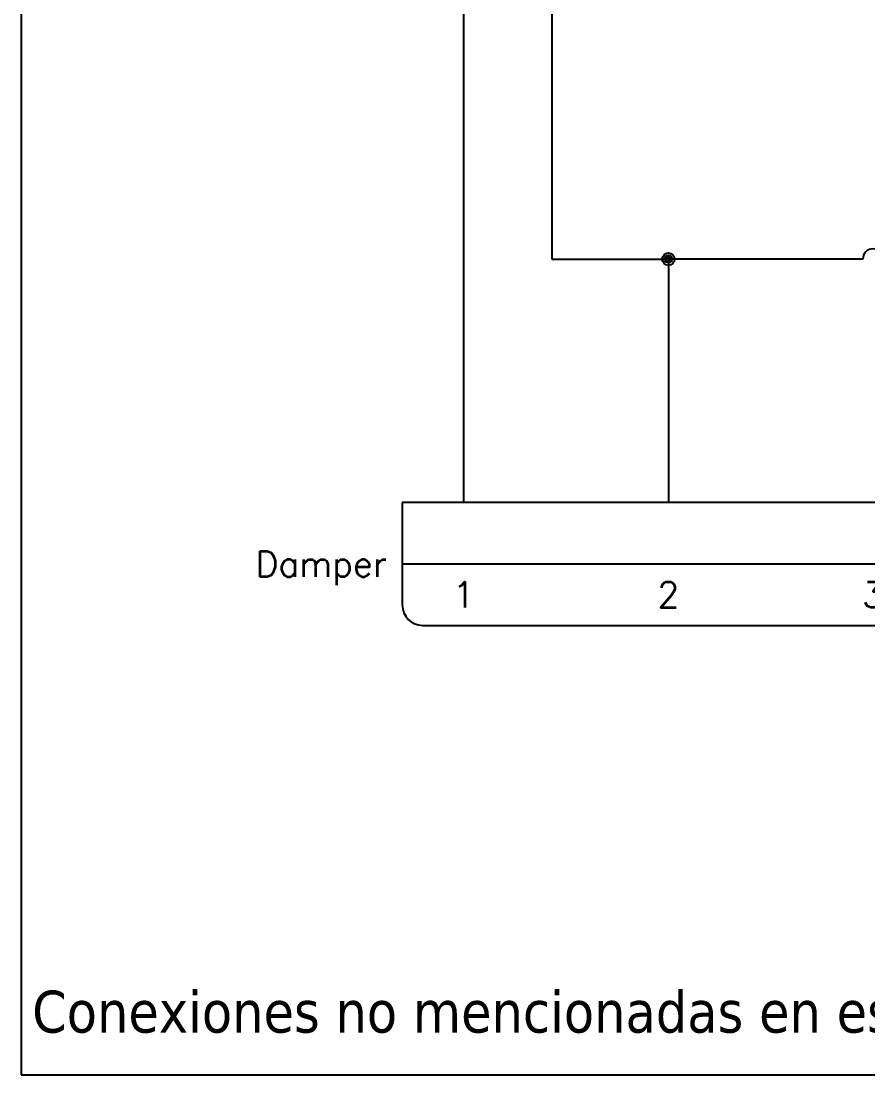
# Model space of a CAD drawing. Header units: millimetres. Extents: x 132.2 to 153, y 110.3 to 126.5.
# Drawn here: x 132.24 to 136.37, y 110.34 to 115.48 of the extents above; entities that cross this region are included whole.
import ezdxf
from ezdxf.enums import TextEntityAlignment as Align

# ---------------------------------------------------------------- set-up
doc = ezdxf.new("R2010")
doc.units = ezdxf.units.MM
for name, color, linetype in [('MISC', 7, 'Continuous'), ('SYMS', 7, 'Continuous'), ('TAGS', 250, 'Continuous'), ('WIRES', 7, 'Continuous')]:
    doc.layers.add(name, color=color, linetype=linetype)
doc.layers.add('TERMS', color=7, linetype='Continuous', true_color=0x000000)
doc.styles.get("Standard").update_dxf_attribs({"font": 'tahoma.ttf'})
doc.styles.add('WD', font='romans.shx')

# ---------------------------------------------------------------- blocks, each defined once
blk = doc.blocks.new('VCN1_1PJ_17CD')
at = {"layer": 'SYMS'}
for p, q in [((-0.3, 0.3), (-0.3, -0.2)), ((4.3, 0.3), (-0.3, 0.3)), ((-0.3, 0), (4.3, 0)), ((-0.2, -0.3), (4.2, -0.3))]:
    blk.add_line(p, q, dxfattribs=at)
blk.add_arc((-0.2, -0.2), 0.1, 180, 270, dxfattribs=at)
at = {"style": 'WD', "flags": 1}
blk.add_attdef('WD_JUMPERS', (0, 0), '', height=0.01, dxfattribs=at)
at = {"layer": 'SYMS', "linetype": 'Continuous', "style": 'WD', "flags": 8}
for tag, p in [('TERMDESC01J', (-0.05, 0.4)), ('TERMDESC02J', (0.95, 0.4)), ('TERMDESC03J', (1.95, 0.4)), ('TERMDESC04J', (2.95, 0.4)), ('TERMDESC05J', (3.95, 0.4))]:
    blk.add_attdef(tag, p, '', height=0.1, rotation=90, dxfattribs=at)
for tag, p in [('X2WIRE01J', (0.05, 0.4)), ('X2WIRE02J', (1.05, 0.4)), ('X2WIRE03J', (2.05, 0.4)), ('X2WIRE04J', (3.05, 0.4)), ('X2WIRE05J', (4.05, 0.4))]:
    blk.add_attdef(tag, text='', height=0.1, rotation=90, dxfattribs=at).set_placement(p, align=Align.TOP_LEFT)
at = {"layer": 'SYMS', "style": 'WD', "width": 0.7}
for tag, p in [('INST', (-0.3812, 0.8123)), ('LOC', (-0.3812, 0.6427)), ('DESC1', (-0.375, 0.4687)), ('DESC2', (-0.375, 0.2875)), ('DESC3', (-0.375, 0.1125)), ('XREF', (-0.375, -0.2375))]:
    blk.add_attdef(tag, text='', height=0.125, dxfattribs=at).set_placement(p, align=Align.RIGHT)
at = {"layer": 'SYMS', "style": 'WD'}
for tag, p, flags in [('ACE_FLAG', (-0.2071, 0.4342), 9), ('FAMILY', (-0.1942, 0.4074), 9), ('X2TERM01J', (0, 0.3), 1), ('X2TERM02J', (1, 0.3), 1), ('X2TERM03J', (2, 0.3), 1), ('X2TERM04J', (3, 0.3), 1), ('X2TERM05J', (4, 0.3), 1), ('WDBLKNAM', (0.175, 0.125), 9), ('GENDER', (0.1093, 0.0795), 9), ('X1LINK', (4.375, 0), 1), ('X8TERM01P', (0, -0.3), 1), ('X8TERM02P', (1, -0.3), 1), ('X8TERM03P', (2, -0.3), 1), ('X8TERM04P', (3, -0.3), 1), ('X8TERM05P', (4, -0.3), 1)]:
    blk.add_attdef(tag, p, '', height=0.01, dxfattribs=dict(at, flags=flags))
at = {"layer": 'SYMS', "linetype": 'Continuous', "style": 'WD', "flags": 9}
for tag, p in [('CAT', (-0.1692, 0.3632)), ('ASSYCODE', (-0.1875, 0.3125)), ('MFG', (-0.1711, 0.3438))]:
    blk.add_attdef(tag, text='', height=0.01, dxfattribs=at).set_placement(p, align=Align.CENTER)
at = {"layer": 'SYMS', "color": 7, "style": 'WD'}
for tag, p in [('X2_TINY_DOT_DONT_REMOVE_01J', (0, 0.3)), ('X2_TINY_DOT_DONT_REMOVE_02J', (1, 0.3)), ('X2_TINY_DOT_DONT_REMOVE_03J', (2, 0.3)), ('X2_TINY_DOT_DONT_REMOVE_04J', (3, 0.3)), ('X2_TINY_DOT_DONT_REMOVE_05J', (4, 0.3)), ('X8_TINY_DOT_DONT_REMOVE_01P', (0, -0.3)), ('X8_TINY_DOT_DONT_REMOVE_02P', (1, -0.3)), ('X8_TINY_DOT_DONT_REMOVE_03P', (2, -0.3)), ('X8_TINY_DOT_DONT_REMOVE_04P', (3, -0.3)), ('X8_TINY_DOT_DONT_REMOVE_05P', (4, -0.3))]:
    blk.add_attdef(tag, p, '', height=0.0001, dxfattribs=at)
at = {"layer": 'SYMS', "linetype": 'Continuous', "style": 'WD'}
for tag, flags, p in [('TERM01J', 9, (0, 0.15)), ('TERM02J', 9, (1, 0.15)), ('TERM03J', 9, (2, 0.15)), ('TERM04J', 9, (3, 0.15)), ('TERM05J', 9, (4, 0.15)), ('TERM01P', 8, (0, -0.15)), ('TERM02P', 8, (1, -0.15)), ('TERM03P', 8, (2, -0.15)), ('TERM04P', 8, (3, -0.15)), ('TERM05P', 8, (4, -0.15))]:
    blk.add_attdef(tag, text='', height=0.125, dxfattribs=dict(at, flags=flags)).set_placement(p, align=Align.MIDDLE_CENTER)
at = {"layer": 'SYMS', "style": 'WD'}
blk.add_attdef('TAG1', text='', height=0.125, dxfattribs=at).set_placement((-0.375, -0.0625), align=Align.RIGHT)
at = {"layer": 'SYMS', "linetype": 'Continuous', "style": 'WD', "flags": 8}
for tag, p in [('TERMDESC01P', (-0.05, -0.4)), ('TERMDESC02P', (0.95, -0.4)), ('TERMDESC03P', (1.95, -0.4)), ('TERMDESC04P', (2.95, -0.4)), ('TERMDESC05P', (3.95, -0.4))]:
    blk.add_attdef(tag, text='', height=0.1, rotation=90, dxfattribs=at).set_placement(p, align=Align.RIGHT)
for tag, p in [('X8WIRE01P', (0.05, -0.4)), ('X8WIRE02P', (1.05, -0.4)), ('X8WIRE03P', (2.05, -0.4)), ('X8WIRE04P', (3.05, -0.4)), ('X8WIRE05P', (4.05, -0.4))]:
    blk.add_attdef(tag, text='', height=0.1, rotation=90, dxfattribs=at).set_placement(p, align=Align.TOP_RIGHT)
blk = doc.blocks.new('WDDOT')
for radius in [0.03, 0.0187, 0.00929]:
    blk.add_circle((0, 0), radius)

msp = doc.modelspace()

# ---------------------------------------------------------------- linework, layer by layer
at = {"color": 7, "linetype": 'Continuous'}
for p, q in [((132.2373, 126.5212), (132.2373, 110.3362)), ((132.2373, 110.3362), (152.9873, 110.3362))]:
    msp.add_line(p, q, dxfattribs=at)
at = {"layer": 'WIRES'}
for p, q in [((134.8306, 118.2834), (134.8306, 114.3219)), ((134.3997, 113.1326), (134.3997, 116.796)), ((134.8306, 114.3219), (135.3997, 114.3219)), ((136.3497, 114.3219), (135.3997, 114.3219)), ((135.3997, 114.3219), (135.3997, 113.1326))]:
    msp.add_line(p, q, dxfattribs=at)
msp.add_arc((136.3997, 114.3219), 0.05, 0, 180, dxfattribs=at)

# ---------------------------------------------------------------- block references
ref = msp.add_blockref('VCN1_1PJ_17CD', (134.3997, 112.8326))
ref.add_attrib('TAG1', 'Damper', dxfattribs={"layer": 'TAGS', "height": 0.125, "style": 'WD'}).set_placement((134.0247, 112.7701), align=Align.RIGHT)
ref.add_attrib('X8_TINY_DOT_DONT_REMOVE_01P', '.', (134.3997, 112.5326), dxfattribs={"layer": 'MISC', "color": 7, "height": 0.0001, "style": 'WD'})
ref.add_attrib('X2_TINY_DOT_DONT_REMOVE_01J', '.', (134.3997, 113.1326), dxfattribs={"layer": 'MISC', "color": 7, "height": 0.0001, "style": 'WD'})
ref.add_attrib('TERM01P', '1', dxfattribs={"layer": 'TERMS', "linetype": 'Continuous', "height": 0.125, "style": 'WD', "flags": 8}).set_placement((134.3997, 112.6826), align=Align.MIDDLE_CENTER)
ref.add_attrib('X8_TINY_DOT_DONT_REMOVE_02P', '.', (135.3997, 112.5326), dxfattribs={"layer": 'MISC', "color": 7, "height": 0.0001, "style": 'WD'})
ref.add_attrib('X2_TINY_DOT_DONT_REMOVE_02J', '.', (135.3997, 113.1326), dxfattribs={"layer": 'MISC', "color": 7, "height": 0.0001, "style": 'WD'})
ref.add_attrib('TERM02P', '2', dxfattribs={"layer": 'TERMS', "linetype": 'Continuous', "height": 0.125, "style": 'WD', "flags": 8}).set_placement((135.3997, 112.6826), align=Align.MIDDLE_CENTER)
ref.add_attrib('TERM03P', '3', dxfattribs={"layer": 'TERMS', "linetype": 'Continuous', "height": 0.125, "style": 'WD', "flags": 8}).set_placement((136.3997, 112.6826), align=Align.MIDDLE_CENTER)
at = {"layer": 'SYMS'}
msp.add_blockref('WDDOT', (135.3997, 114.3219), dxfattribs=at)

# ---------------------------------------------------------------- texts
at = {"insert": (132.2915, 110.748), "char_height": 0.204964, "attachment_point": 1}
msp.add_mtext_dynamic_manual_height_columns('Conexiones no mencionadas en este plano, refierase a conexiones electronicas.', width=9.915105, gutter_width=12.3472, heights=[0], dxfattribs=at)

doc.saveas('drawing.dxf')
